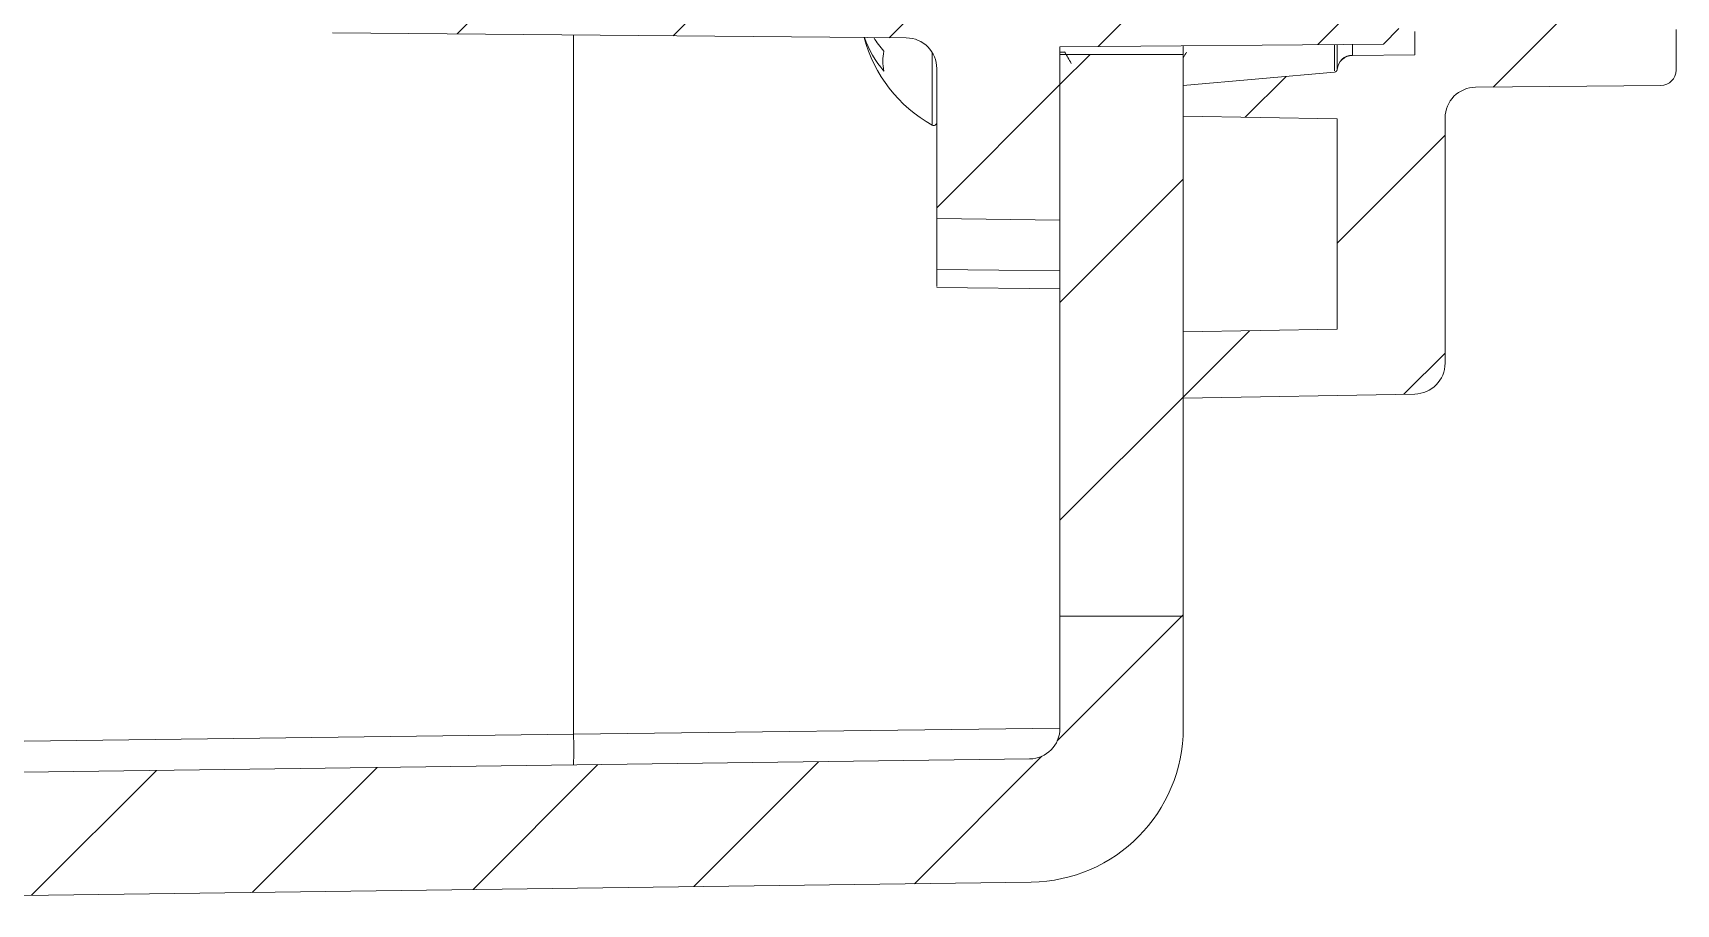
# Model space of a CAD drawing. Extents: x 14808 to 20058, y -13198 to -11680.
# Drawn here: x 19054.28 to 19080.96, y -12656.72 to -12642.58 of the extents above; entities that cross this region are included whole.
import ezdxf

# ---------------------------------------------------------------- set-up
doc = ezdxf.new("R2010")
doc.units = 0
doc.header["$LTSCALE"] = 7
doc.header["$MEASUREMENT"] = 0
doc.layers.get('0').update_dxf_attribs({"color": 2, "linetype": 'CONTINUOUS'})
pattern_1 = [(45, (85.4865, 0), (-1.76776695, 1.76776695), [])]

msp = doc.modelspace()

# ---------------------------------------------------------------- hatches: boundary and pattern name
at = {"linetype": 'Continuous', "lineweight": 0}
h = msp.add_hatch(dxfattribs=at)
h.set_pattern_fill('ANSI31', color=2, scale=20, style=0)
h.set_pattern_definition(pattern_1)
edge = h.paths.add_edge_path(flags=0)
edge.add_line((19076.456, -12641.679), (19076.068, -12641.291))
edge.add_line((19076.068, -12641.291), (19075.844, -12641.679))
edge.add_line((19075.844, -12641.679), (19075.769, -12641.679))
edge.add_line((19075.769, -12641.679), (19075.481, -12641.181))
edge.add_line((19075.481, -12641.181), (19075.194, -12641.679))
edge.add_line((19075.194, -12641.679), (19075.119, -12641.679))
edge.add_line((19075.119, -12641.679), (19074.831, -12641.181))
edge.add_line((19074.831, -12641.181), (19074.544, -12641.679))
edge.add_line((19074.544, -12641.679), (19074.469, -12641.679))
edge.add_line((19074.469, -12641.679), (19074.181, -12641.181))
edge.add_line((19074.181, -12641.181), (19073.894, -12641.679))
edge.add_line((19073.894, -12641.679), (19073.819, -12641.679))
edge.add_line((19073.819, -12641.679), (19073.531, -12641.181))
edge.add_line((19073.531, -12641.181), (19073.244, -12641.679))
edge.add_line((19073.244, -12641.679), (19073.169, -12641.679))
edge.add_line((19073.169, -12641.679), (19072.881, -12641.181))
edge.add_line((19072.881, -12641.181), (19072.594, -12641.679))
edge.add_line((19072.594, -12641.679), (19072.519, -12641.679))
edge.add_line((19072.519, -12641.679), (19072.231, -12641.181))
edge.add_line((19072.231, -12641.181), (19071.944, -12641.679))
edge.add_line((19071.944, -12641.679), (19071.869, -12641.679))
edge.add_line((19071.869, -12641.679), (19071.581, -12641.181))
edge.add_line((19071.581, -12641.181), (19071.58, -12641.179))
edge.add_line((19071.58, -12641.179), (19071.555, -12641.136))
edge.add_line((19071.555, -12641.136), (19060.654, -12641.041))
edge.add_arc((19060.656, -12640.791), 0.25, 180, 269.5, ccw=False)
edge.add_line((19060.406, -12640.791), (19060.406, -12639.929))
edge.add_line((19060.406, -12639.929), (19058.156, -12639.949))
edge.add_line((19058.156, -12639.949), (19058.156, -12641.576))
edge.add_arc((19059.156, -12641.576), 1, 180, 269.5)
edge.add_line((19059.148, -12642.576), (19068.461, -12642.657))
edge.add_arc((19068.456, -12643.157), 0.5, 0, 89.5, ccw=False)
edge.add_line((19068.956, -12643.157), (19068.956, -12645.59))
edge.add_line((19068.956, -12645.59), (19070.956, -12645.614))
edge.add_line((19070.956, -12645.614), (19070.956, -12642.804))
edge.add_line((19070.956, -12642.804), (19076.206, -12642.758))
edge.add_line((19076.206, -12642.758), (19076.456, -12642.504))
edge.add_line((19076.456, -12642.504), (19076.456, -12641.679))
h = msp.add_hatch(dxfattribs=at)
h.set_pattern_fill('ANSI31', color=2, scale=20, style=0)
h.set_pattern_definition(pattern_1)
edge = h.paths.add_edge_path(flags=0)
edge.add_line((19075.456, -12647.386), (19072.956, -12647.429))
edge.add_line((19072.956, -12647.429), (19072.956, -12648.503))
edge.add_line((19072.956, -12648.503), (19076.715, -12648.438))
edge.add_arc((19076.706, -12647.938), 0.5, 271, 360)
edge.add_line((19077.206, -12647.938), (19077.206, -12643.958))
edge.add_arc((19077.706, -12643.958), 0.5, 90.5, 180, ccw=False)
edge.add_line((19077.702, -12643.458), (19080.708, -12643.431))
edge.add_arc((19080.706, -12643.181), 0.25, 270.5, 360)
edge.add_line((19080.956, -12643.181), (19080.956, -12642.519))
edge.add_arc((19080.706, -12642.519), 0.25, 0, 90.5)
edge.add_line((19080.704, -12642.269), (19076.963, -12642.302))
edge.add_arc((19076.965, -12642.552), 0.25, 90.5, 180)
edge.add_line((19076.715, -12642.552), (19076.715, -12642.934))
edge.add_line((19076.715, -12642.934), (19075.703, -12642.942))
edge.add_arc((19075.705, -12643.192), 0.25, 90.5, 174.7119)
edge.add_arc((19075.406, -12643.165), 0.05, 275, 354.7119, ccw=False)
edge.add_line((19075.411, -12643.214), (19072.956, -12643.429))
edge.add_line((19072.956, -12643.429), (19072.956, -12643.929))
edge.add_line((19072.956, -12643.929), (19075.456, -12643.973))
edge.add_line((19075.456, -12643.973), (19075.456, -12647.386))
h = msp.add_hatch(dxfattribs=at)
h.set_pattern_fill('ANSI31', color=2, scale=20, style=0)
h.set_pattern_definition(pattern_1)
h.paths.add_polyline_path([(19072.956, -12652.045), (19072.956, -12642.929), (19070.956, -12642.929), (19070.956, -12652.045)], flags=0)
h = msp.add_hatch(dxfattribs=at)
h.set_pattern_fill('ANSI31', color=2, scale=20, style=0)
h.set_pattern_definition(pattern_1)
edge = h.paths.add_edge_path(flags=0)
edge.add_line((19072.956, -12653.861), (19072.956, -12652.045))
edge.add_line((19072.956, -12652.045), (19070.956, -12652.045))
edge.add_line((19070.956, -12652.045), (19070.956, -12653.861))
edge.add_arc((19070.456, -12653.861), 0.5, 270.75, 360, ccw=False)
edge.add_line((19070.463, -12654.361), (19043.206, -12654.718))
edge.add_line((19043.206, -12654.718), (19043.206, -12656.718))
edge.add_line((19043.206, -12656.718), (19070.489, -12656.361))
edge.add_arc((19070.456, -12653.861), 2.5, 270.75, 360)

# ---------------------------------------------------------------- linework, layer by layer
at = {"color": 7, "linetype": 'Continuous', "lineweight": 15}
for p, q in [((19068.461, -12642.657), (19059.148, -12642.576)), ((19076.206, -12642.758), (19076.456, -12642.504)), ((19076.715, -12642.934), (19076.715, -12642.552)), ((19080.956, -12642.519), (19080.956, -12643.181)), ((19076.206, -12642.758), (19070.956, -12642.804)), ((19070.956, -12645.614), (19070.956, -12642.804)), ((19072.956, -12642.929), (19072.956, -12642.787)), ((19075.456, -12643.187), (19075.456, -12642.765)), ((19070.956, -12642.889), (19071.033, -12642.889)), ((19070.956, -12642.929), (19070.956, -12652.045)), ((19070.956, -12642.929), (19072.956, -12642.929)), ((19072.956, -12642.929), (19072.956, -12652.045)), ((19076.715, -12642.934), (19075.703, -12642.942)), ((19068.956, -12645.59), (19068.956, -12643.157)), ((19072.956, -12643.429), (19075.411, -12643.214)), ((19075.456, -12643.169), (19075.456, -12643.175)), ((19072.956, -12643.429), (19072.956, -12643.929)), ((19080.708, -12643.431), (19077.702, -12643.458)), ((19075.456, -12643.973), (19072.956, -12643.929)), ((19075.456, -12643.973), (19075.456, -12647.386)), ((19077.206, -12647.938), (19077.206, -12643.958)), ((19070.956, -12645.614), (19068.956, -12645.59)), ((19068.956, -12645.59), (19068.956, -12646.416)), ((19068.956, -12646.708), (19070.956, -12646.729)), ((19072.956, -12647.429), (19075.456, -12647.386)), ((19072.956, -12647.429), (19072.956, -12648.503)), ((19072.956, -12648.503), (19076.715, -12648.438)), ((19072.956, -12652.045), (19070.956, -12652.045)), ((19070.956, -12652.045), (19070.956, -12653.861)), ((19072.956, -12652.045), (19072.956, -12653.861)), ((19070.956, -12653.861), (19063.061, -12653.958)), ((19070.463, -12654.361), (19043.206, -12654.718)), ((19070.489, -12656.361), (19043.206, -12656.718))]:
    msp.add_line(p, q, dxfattribs=at)
at = {"color": 8, "linetype": 'Continuous', "lineweight": 15}
for p, q in [((19063.061, -12642.61), (19063.061, -12653.958)), ((19075.411, -12643.195), (19075.411, -12642.765)), ((19075.704, -12642.763), (19075.704, -12642.937)), ((19068.882, -12642.895), (19068.882, -12643.603)), ((19068.882, -12643.603), (19068.882, -12644.072)), ((19063.061, -12653.958), (19045.952, -12654.182))]:
    msp.add_line(p, q, dxfattribs=at)
at = {"color": 7, "linetype": 'Continuous', "lineweight": 15, "flags": 128}
msp.add_lwpolyline([(19068.956, -12646.416), (19069.961, -12646.426), (19070.956, -12646.437)], dxfattribs=at)
at = {"color": 7, "linetype": 'Continuous', "lineweight": 15}
for centre, radius, start, end in [((19069.985, -12642.079), 2.278, 194.5611, 241.0594), ((19069.268, -12642.164), 1.561, 198.1861, 221.3613), ((19069.357, -12641.778), 1.67, 211.5851, 220.9887), ((19068.876, -12643.035), 0.796, 168.3306, 191.6694), ((19068.456, -12643.157), 0.5, 0, 89.5), ((19075.705, -12643.192), 0.25, 90.5, 174.7119), ((19075.406, -12643.165), 0.05, 275, 354.7119), ((19080.706, -12643.181), 0.25, 270.5, 0), ((19077.706, -12643.958), 0.5, 90.5, 180), ((19068.906, -12644.029), 0.05, 241.0594, 360), ((19076.706, -12647.938), 0.5, 271, 0), ((19053.51, -12654.208), 9.554, 358.5007, 1.4993), ((19070.456, -12653.861), 0.5, 270.75, 0), ((19070.456, -12653.861), 2.5, 270.75, 0)]:
    msp.add_arc(centre, radius, start, end, dxfattribs=at)
at = {"color": 8, "linetype": 'Continuous', "lineweight": 15}
msp.add_arc((19075.706, -12643.187), 0.25, 90.4871, 176.4795, dxfattribs=at)
at = {"color": 7, "linetype": 'Continuous', "lineweight": 15}
for points, knots in [([(19071.029, -12642.882), (19071.047, -12642.914), (19071.084, -12642.977), (19071.121, -12643.041), (19071.139, -12643.073)], [0, 0, 0, 0, 0.499783, 1, 1, 1, 1]), ([(19072.956, -12642.979), (19072.957, -12642.978), (19072.974, -12642.948), (19072.992, -12642.918), (19073.008, -12642.889)], [0, 0, 0, 0, 0.030711, 1, 1, 1, 1]), ([(19075.704, -12642.937), (19075.704, -12642.938), (19075.704, -12642.941), (19075.703, -12642.942), (19075.703, -12642.942)], [0, 0, 0, 0, 0.212443, 1, 1, 1, 1]), ([(19068.956, -12646.695), (19068.956, -12646.696), (19068.956, -12646.7), (19068.956, -12646.596), (19068.956, -12646.47), (19068.956, -12646.416)], [0, 0, 0, 0, 0.250766, 0.680193, 1, 1, 1, 1])]:
    msp.add_open_spline(points, degree=3, knots=knots, dxfattribs=at)

doc.saveas('drawing.dxf')
